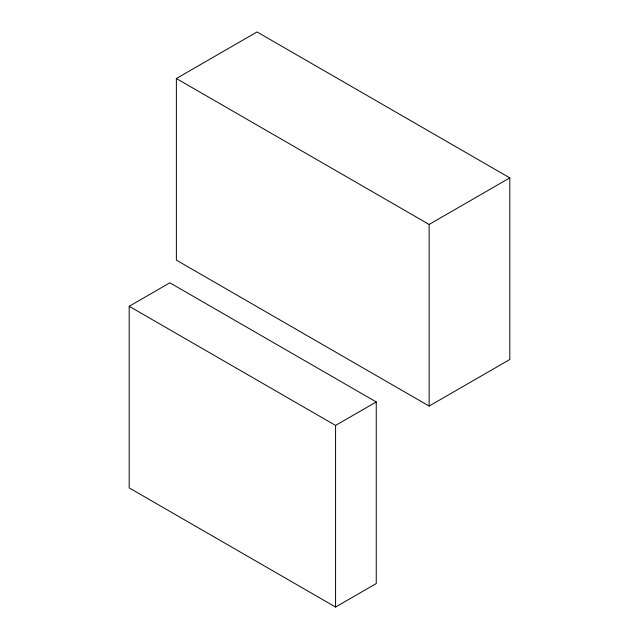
<?xml version="1.0" encoding="UTF-8"?>
<svg xmlns="http://www.w3.org/2000/svg" width="639" height="639" viewBox="0 0 639 639"><rect width="100%" height="100%" fill="white"/><g stroke="black" fill="none" stroke-linecap="round" stroke-linejoin="round"><path stroke-width="0.96" d="M176.372 78.517L257.03 31.95L509.802 177.882L509.802 359.501L429.136 406.069L176.372 260.137L176.372 78.517L429.136 224.457L509.802 177.882M129.198 306.289L169.87 282.805L376.251 401.955L376.251 583.567L335.579 607.05L129.198 487.9L129.198 306.289L335.579 425.43L376.251 401.955M429.136 224.457L429.136 406.069M335.579 425.43L335.579 607.05"/></g></svg>
